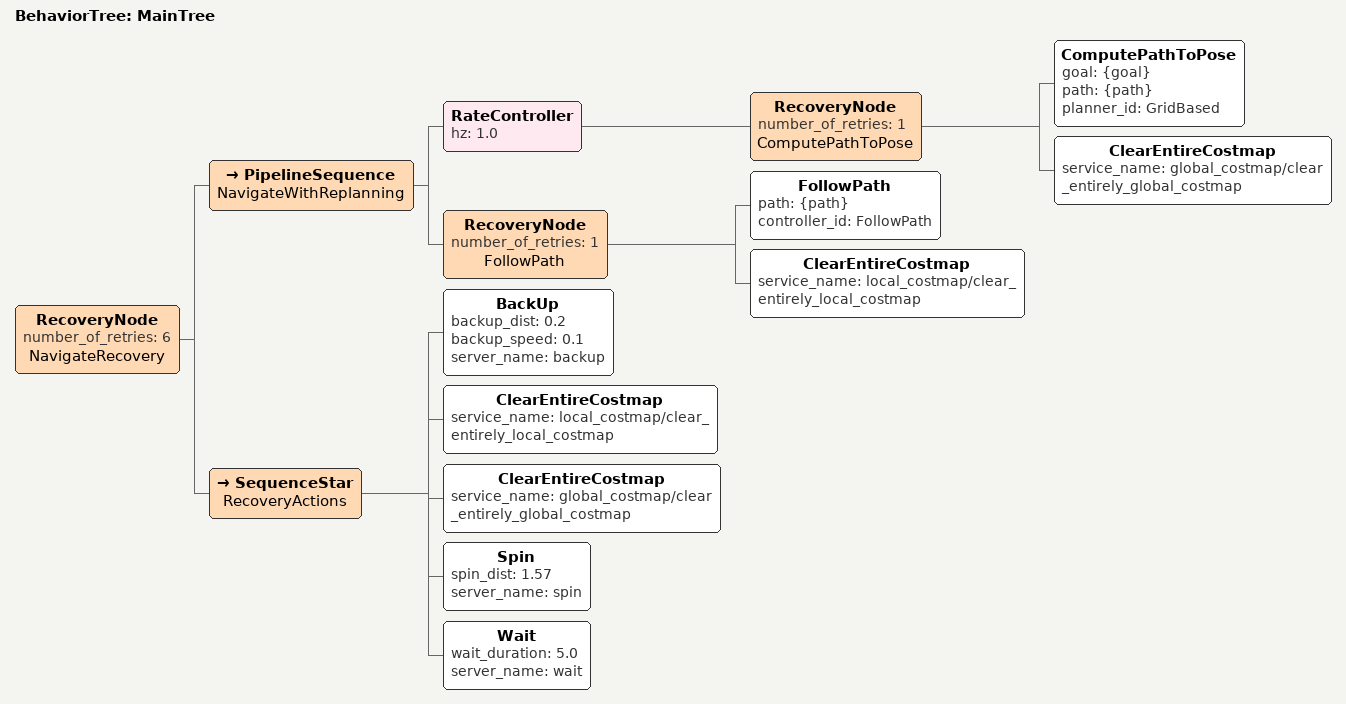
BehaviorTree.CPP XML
<!--
  This Behavior Tree replans the global path periodically at 1 Hz, and has
  recovery actions. Obtained from the official Nav2 package
-->
<root main_tree_to_execute="MainTree">
  <BehaviorTree ID="MainTree">
    <RecoveryNode number_of_retries="6" name="NavigateRecovery">
      <PipelineSequence name="NavigateWithReplanning">
        <RateController hz="1.0">
          <RecoveryNode number_of_retries="1" name="ComputePathToPose">
            <ComputePathToPose goal="{goal}" path="{path}" planner_id="GridBased"/>
            <ClearEntireCostmap service_name="global_costmap/clear_entirely_global_costmap"/>
          </RecoveryNode>
        </RateController>
        <RecoveryNode number_of_retries="1" name="FollowPath">
          <FollowPath path="{path}" controller_id="FollowPath"/>
          <ClearEntireCostmap service_name="local_costmap/clear_entirely_local_costmap"/>
        </RecoveryNode>
      </PipelineSequence>
      <SequenceStar name="RecoveryActions">
        <BackUp backup_dist="0.2" backup_speed="0.1" server_name="backup"/>
        <ClearEntireCostmap service_name="local_costmap/clear_entirely_local_costmap"/>
        <ClearEntireCostmap service_name="global_costmap/clear_entirely_global_costmap"/>
        <Spin spin_dist="1.57" server_name="spin"/>
        <Wait wait_duration="5.0" server_name="wait"/>
      </SequenceStar>
    </RecoveryNode>
  </BehaviorTree>
</root>
